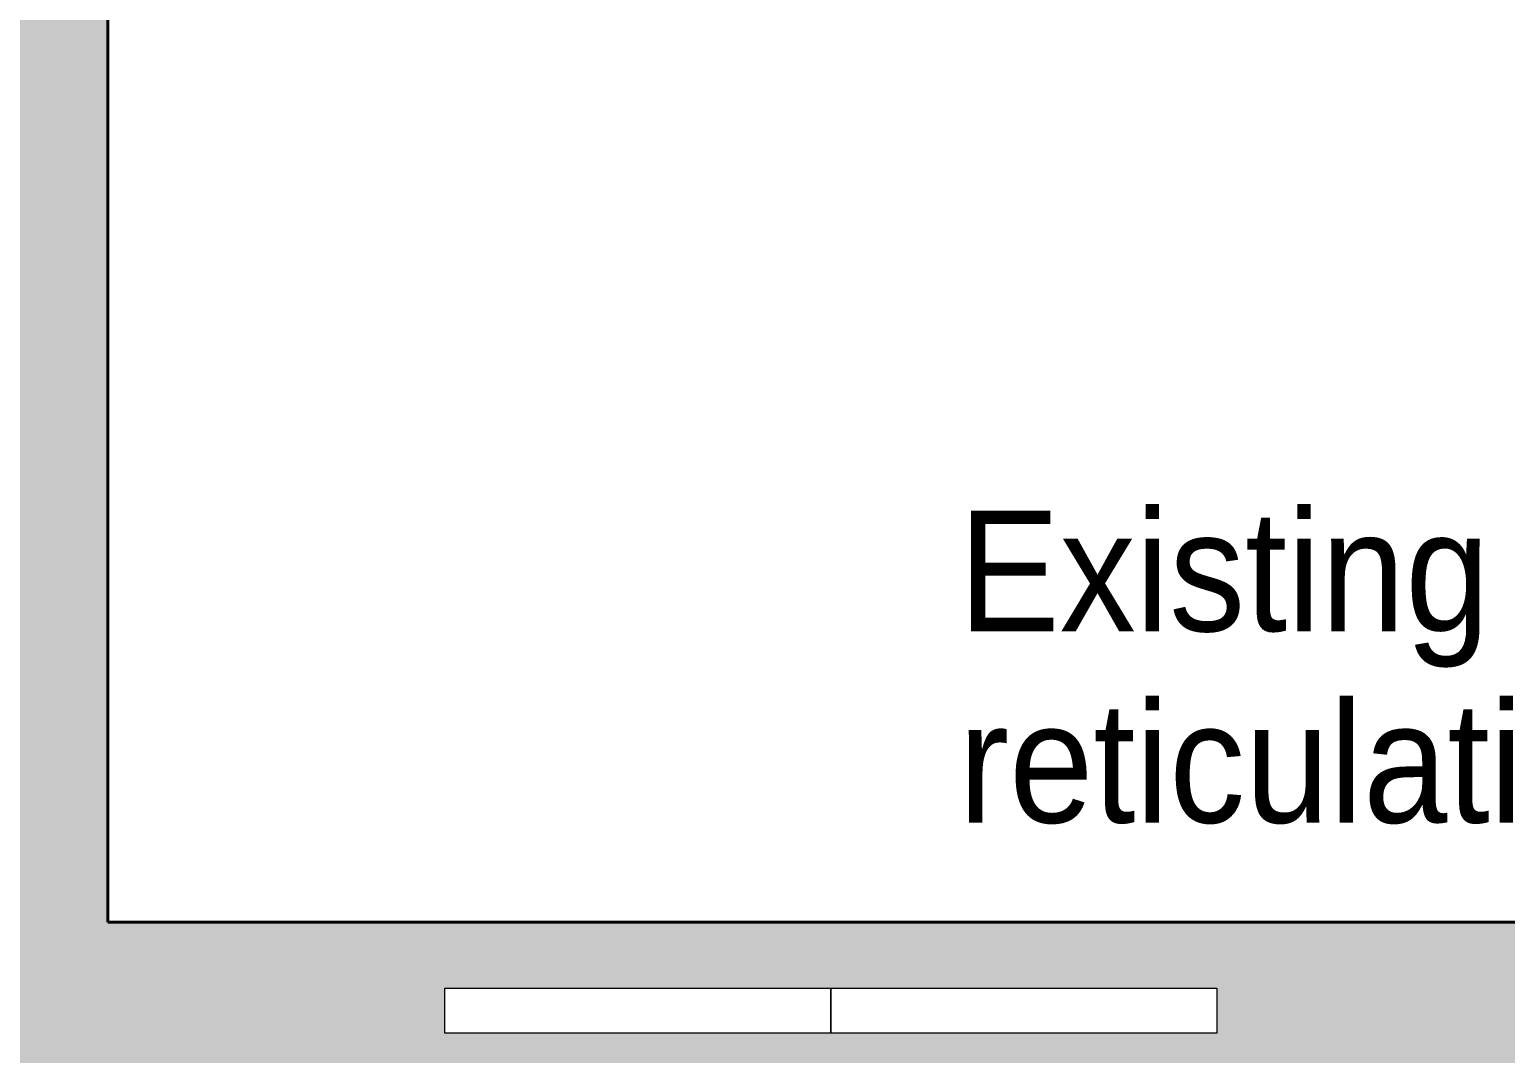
# Model space of a CAD drawing. Header units: millimetres. Extents: x -44657 to 28812, y -28146 to 16565.
# Drawn here: x 909 to 2744, y -4376 to -3103 of the extents above; entities that cross this region are included whole.
import ezdxf

# ---------------------------------------------------------------- set-up
doc = ezdxf.new("R2010")
doc.units = ezdxf.units.MM
for name, color, linetype, lineweight in [('A-GLAZ', 151, 'Continuous', 9), ('A-WALL-PATT', 111, 'Continuous', 9), ('G-ANNO-TEXT', 231, 'Continuous', 5), ('I-WALL', 2, 'Continuous', 9)]:
    doc.layers.add(name, color=color, linetype=linetype, lineweight=lineweight)
doc.styles.add('Arial_5', font='arial.ttf', dxfattribs={"width": 0.9, "height": 150})

# ---------------------------------------------------------------- blocks, each defined once
blk = doc.blocks.new('Durowin 949 x 1022 NC7 - NC7-1067764-NEW PROPOSED GROUND STOREY PLAN _White Box_')
at = {"layer": 'A-GLAZ', "color": 55}
for p, q in [((264.5, -11), (264.5, 45)), ((264.5, 45), (744.5, 45)), ((744.5, 45), (744.5, -11)), ((744.5, -11), (744.5, 45)), ((744.5, 45), (1224.5, 45)), ((1224.5, 45), (1224.5, -11)), ((744.5, -11), (264.5, -11)), ((1224.5, -11), (744.5, -11))]:
    blk.add_line(p, q, dxfattribs=at)

msp = doc.modelspace()

# ---------------------------------------------------------------- hatches: boundary and pattern name
at = {"layer": 'A-WALL-PATT'}
h = msp.add_hatch(color=9, dxfattribs=at)
h.paths.add_polyline_path([(1006.4, -7802.7), (1006.4, -6065.3), (764.4, -6065.3), (764.4, -7802.7)])
h.paths.add_polyline_path([(776.4, -5955.3), (1006.4, -5955.3), (1006.4, -2066.7), (764.4, -2066.7), (764.4, -5955.3)])
h = msp.add_hatch(color=9, dxfattribs=at)
h.paths.add_polyline_path([(5725.3, -4466.7), (6132.4, -4466.7), (6132.4, -4212.7), (1006.4, -4212.7), (1006.4, -4466.7), (5515.4, -4466.7)])
h.paths.add_polyline_path([(5352.7, -4377.2), (5085.4, -4377.2), (5085.4, -4361.7), (5089.9, -4361.7), (5089.9, -4317.7), (5085.4, -4317.7), (5085.4, -4302.2), (5685.4, -4302.2), (5685.4, -4317.7), (5680.9, -4317.7), (5680.9, -4361.7), (5685.4, -4361.7), (5685.4, -4377.2), (5655.4, -4377.2)])
h.paths.add_polyline_path([(4030.4, -4377.2), (4000.4, -4377.2), (4000.4, -4361.7), (4004.9, -4361.7), (4004.9, -4317.7), (4000.4, -4317.7), (4000.4, -4302.2), (4600.4, -4302.2), (4600.4, -4317.7), (4595.9, -4317.7), (4595.9, -4361.7), (4600.4, -4361.7), (4600.4, -4377.2), (4045.8, -4377.2)])
h.paths.add_polyline_path([(2385.4, -4350.7), (1425.4, -4350.7), (1425.4, -4294.7), (2385.4, -4294.7), (2385.4, -4342.2)])

# ---------------------------------------------------------------- linework, layer by layer
at = {"layer": 'I-WALL', "color": 8, "lineweight": 40}
for p, q in [((1006.4, -4212.7), (1006.4, -2066.7)), ((6132.4, -4212.7), (1006.4, -4212.7))]:
    msp.add_line(p, q, dxfattribs=at)

# ---------------------------------------------------------------- block references
at = {"layer": 'A-GLAZ', "color": 55}
msp.add_blockref('Durowin 949 x 1022 NC7 - NC7-1067764-NEW PROPOSED GROUND STOREY PLAN _White Box_', (1160.9, -4339.7), dxfattribs=at)

# ---------------------------------------------------------------- texts
at = {"layer": 'G-ANNO-TEXT', "color": 7, "insert": (2064.2, -3700.9), "char_height": 150, "width": 3903.416, "attachment_point": 1, "style": 'Arial_5', "bg_fill": 3, "box_fill_scale": 1.25, "bg_fill_color": 256, "bg_fill_true_color": 13158600, "bg_fill_transparency": 0}
msp.add_mtext('Existing plumbing, drainage and water ', dxfattribs=at)

# ---------------------------------------------------------------- next in the draw order: texts
at = {"layer": 'G-ANNO-TEXT', "color": 7, "insert": (2064.2, -3939), "char_height": 150, "width": 4293.037, "attachment_point": 1, "style": 'Arial_5', "bg_fill": 3, "box_fill_scale": 1.25, "bg_fill_color": 256, "bg_fill_true_color": 13158600, "bg_fill_transparency": 0}
msp.add_mtext('reticulation to be retained for new sanware', dxfattribs=at)

doc.saveas('drawing.dxf')
